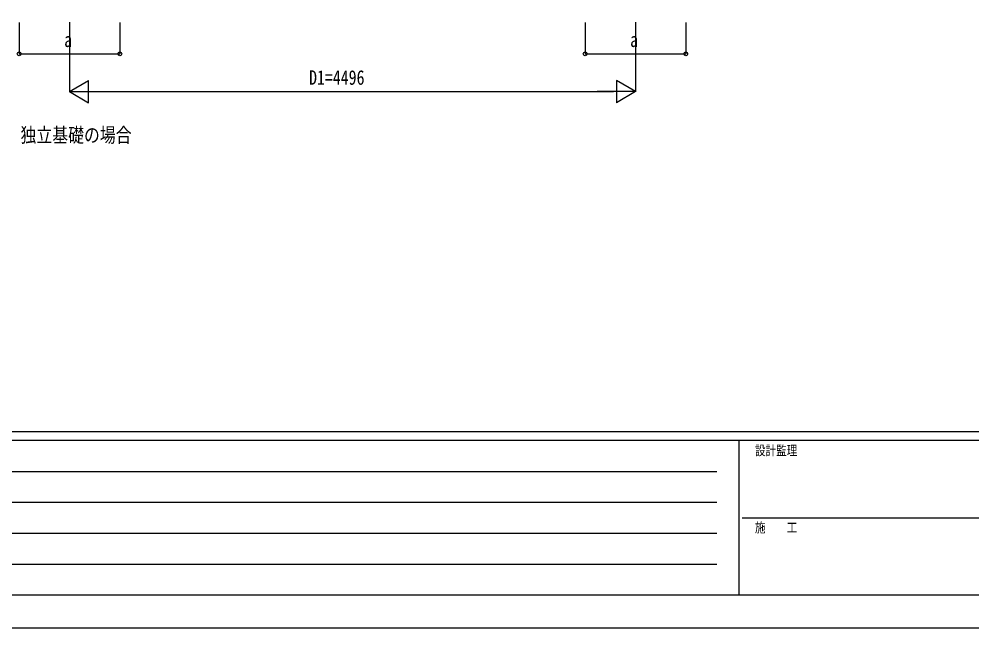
# Model space of a CAD drawing. Units: millimetres, scale not verified. Extents: x -14718 to 14718, y -10395 to 10395.
# Drawn here: x -10285 to -2716, y -10395 to -5561 of the extents above; entities that cross this region are included whole.
import ezdxf
from ezdxf.enums import TextEntityAlignment as Align

# ---------------------------------------------------------------- set-up
doc = ezdxf.new("R2010")
doc.units = ezdxf.units.MM
doc.header["$LTSCALE"] = 50
for name, color, linetype in [('0-2_USER1', 3, 'Continuous'), ('0-7_YKK_D', 6, 'Continuous'), ('0-8_YKK_ZWAK', 7, 'Continuous')]:
    doc.layers.add(name, color=color, linetype=linetype)
doc.styles.add('ＭＳ ゴシック', font='')
doc.styles.get('ＭＳ ゴシック').set_extended_font_data('MS Gothic')

msp = doc.modelspace()

# ---------------------------------------------------------------- linework, layer by layer
at = {"layer": '0-7_YKK_D'}
for p, q in [((-10284.68, -5588.5), (-10284.68, -5838.5)), ((-9884.68, -5585.16), (-9884.68, -6138.5)), ((-9484.68, -5588.5), (-9484.68, -5838.5)), ((-5788.76, -5588.5), (-5788.76, -5838.5)), ((-5388.76, -5585.16), (-5388.76, -6138.5)), ((-4988.76, -5588.5), (-4988.76, -5838.5)), ((-10284.68, -5837.5), (-9484.68, -5837.5)), ((-5788.76, -5837.5), (-4988.76, -5837.5)), ((-9884.68, -6137.5), (-9733.12, -6050)), ((-9733.12, -6225), (-9733.12, -6050)), ((-5388.76, -6137.5), (-5540.32, -6050)), ((-5540.32, -6050), (-5540.32, -6225)), ((-9884.68, -6137.5), (-9733.12, -6225)), ((-9884.68, -6137.5), (-9581.57, -6137.5)), ((-9709.68, -6137.5), (-5563.76, -6137.5)), ((-5388.76, -6137.5), (-5691.87, -6137.5)), ((-5388.76, -6137.5), (-5540.32, -6225))]:
    msp.add_line(p, q, dxfattribs=at)
for centre in [(-10284.68, -5837.5), (-9484.68, -5837.5), (-5788.76, -5837.5), (-4988.76, -5837.5)]:
    msp.add_circle(centre, 14.88, dxfattribs=at)
at = {"layer": '0-8_YKK_ZWAK'}
for p, q in [((13632.57, -8837.5), (-13667.43, -8837.5)), ((-4567.43, -8907.5), (-13667.43, -8907.5)), ((-4567.43, -8907.5), (-4567.43, -10132.5)), ((-17.43, -8907.5), (-4567.43, -8907.5)), ((-13518.68, -9152.5), (-4742.43, -9152.5)), ((-13518.68, -9397.5), (-4742.43, -9397.5)), ((-4541.18, -9520), (-17.43, -9520)), ((-13518.68, -9642.5), (-4742.43, -9642.5)), ((-13518.68, -9887.5), (-4742.43, -9887.5)), ((-13667.43, -10132.5), (-4567.43, -10132.5)), ((-4567.43, -10132.5), (-17.43, -10132.5))]:
    msp.add_line(p, q, dxfattribs=at)
msp.add_lwpolyline([(-14717.5, -10395), (14717.5, -10395), (14717.5, 10395), (-14717.5, 10395)], close=True, dxfattribs=at)

# ---------------------------------------------------------------- texts
at = {"layer": '0-2_USER1', "style": 'ＭＳ ゴシック', "width": 0.8}
msp.add_text('独立基礎の場合', height=115.5, dxfattribs=at).set_placement((-10273.5, -6574.5), align=Align.BOTTOM_LEFT)
at = {"layer": '0-7_YKK_D', "style": 'ＭＳ ゴシック', "width": 0.8}
for s, p in [('a', (-9926.68, -5817.5)), ('a', (-5430.76, -5817.5)), ('D1=4496', (-7981.12, -6117.5))]:
    msp.add_text(s, height=115.5, dxfattribs=at).set_placement(p, align=Align.BOTTOM_LEFT)
at = {"layer": '0-8_YKK_ZWAK', "style": 'ＭＳ ゴシック', "width": 0.8}
for s, p in [('設計監理', (-4439.1, -9047.5)), ('施\u3000\u3000工', (-4439.1, -9660))]:
    msp.add_text(s, height=76.98, dxfattribs=at).set_placement(p, align=Align.BOTTOM_LEFT)

doc.saveas('drawing.dxf')
